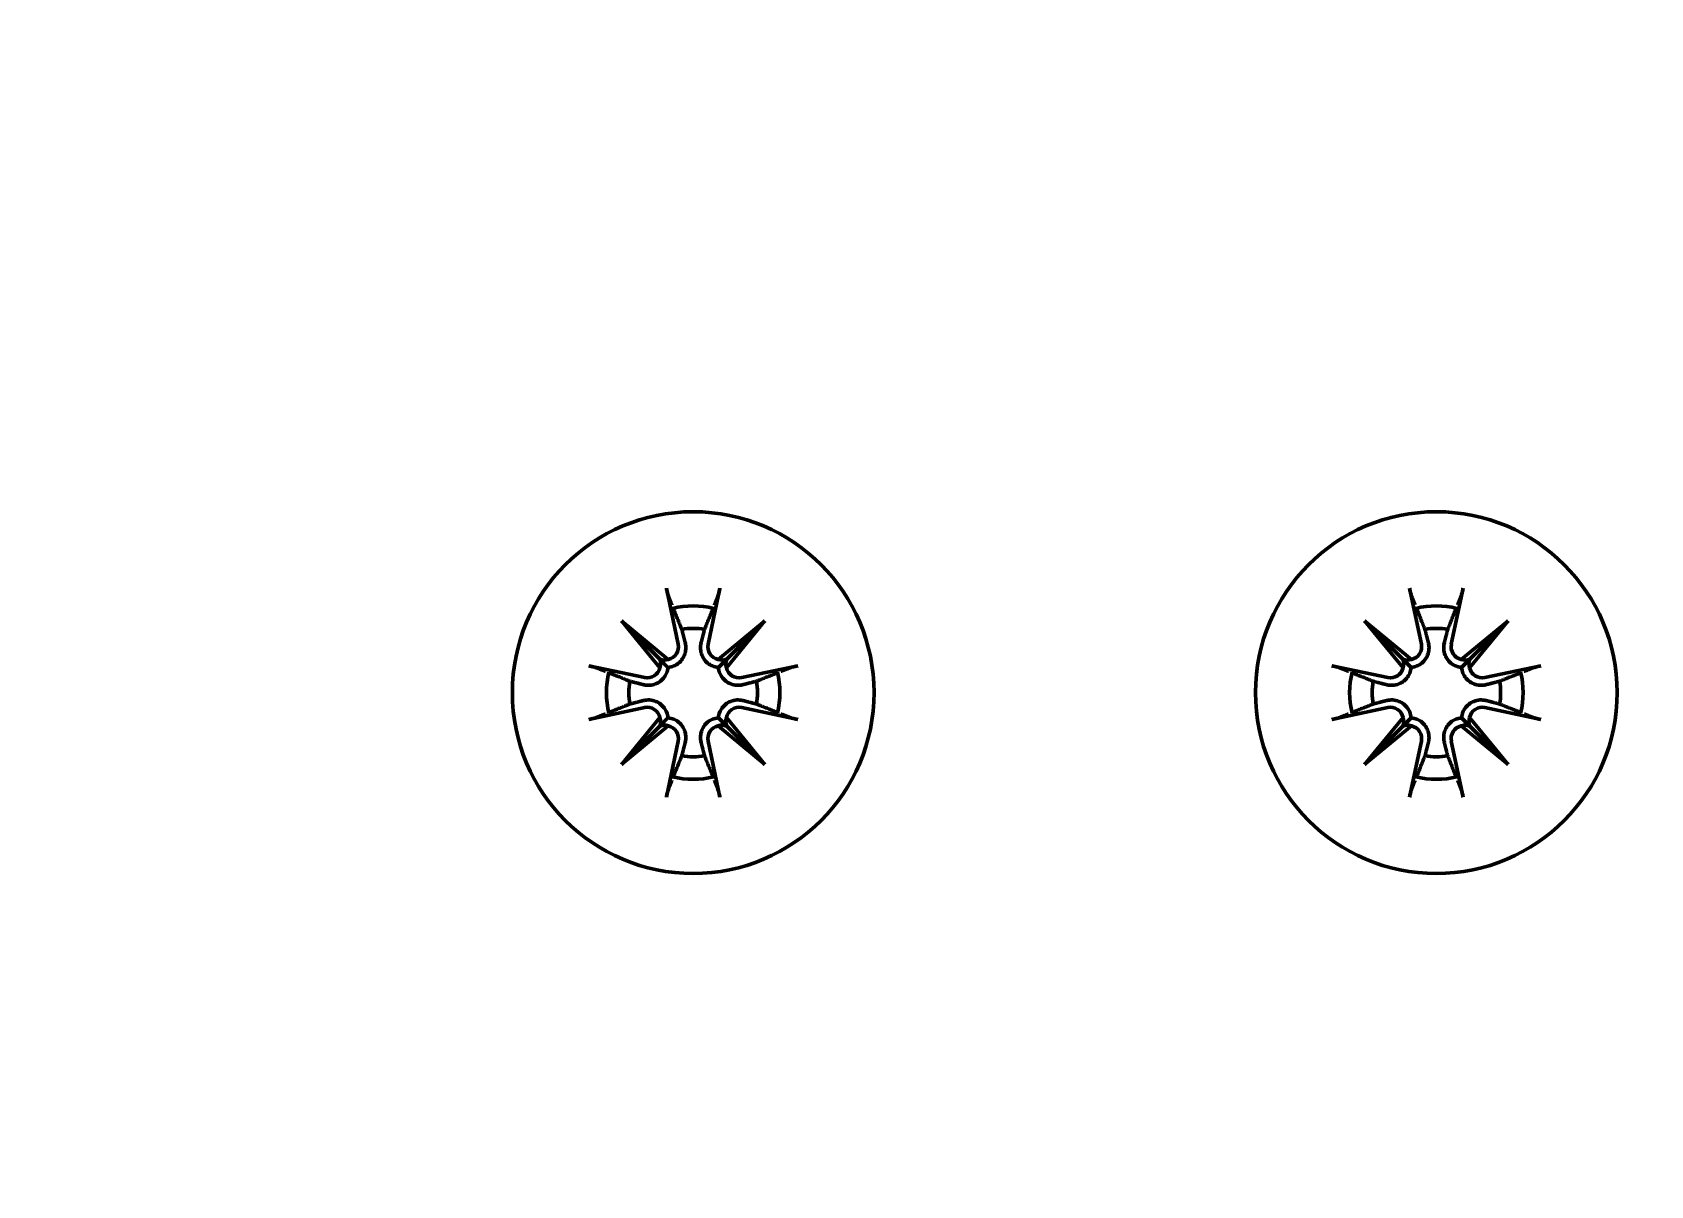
# Model space of a CAD drawing. Header units: millimetres. Extents: x -1492 to 2520, y -1551 to 1782.
# Drawn here: x 516.59 to 549.25, y 1012.57 to 1035.84 of the extents above; entities that cross this region are included whole.
import ezdxf

# ---------------------------------------------------------------- set-up
doc = ezdxf.new("R2010")
doc.units = ezdxf.units.MM
doc.header["$LTSCALE"] = 6
doc.layers.add('Dimension (ISO)', color=7, linetype='Continuous', lineweight=25)
doc.layers.add('Visible (ISO)', color=7, linetype='Continuous', lineweight=50)
doc.styles.add('Note Text (ISO)', font='tahoma.ttf')
doc.dimstyles.new('Default (ISO)', dxfattribs={"dimscale": 6, "dimtxt": 3.5, "dimasz": 2.5, "dimexe": 3.175, "dimexo": 0, "dimgap": 0.762, "dimtad": 1, "dimrnd": 1e-08, "dimzin": 0, "dimtxsty": 'Note Text (ISO)', "dimcen": 0.09, "dimdle": 10, "dimclrd": 256, "dimclre": 256, "dimclrt": 256, "dimazin": 0, "dimtfac": 1.001486, "dimtmove": 0, "dimatfit": 3, "dimfxl": 1, "dimtolj": 1, "dimtzin": 0, "dimlwd": -1, "dimlwe": -1, "dimarcsym": 0})

# ---------------------------------------------------------------- blocks, each defined once
blk = doc.blocks.new('*D16')
at = {"layer": 'Defpoints', "color": 0, "transparency": 16777216}
for p in [(507.958, 1058.807), (549.929, 966.02), (797.647, 966.02)]:
    blk.add_point(p, dxfattribs=at)
at = {"layer": 'Dimension (ISO)', "transparency": 16777216}
for p, q in [((507.958, 1058.807), (816.697, 1058.807)), ((797.647, 1043.807), (797.647, 981.02)), ((549.929, 966.02), (816.697, 966.02))]:
    blk.add_line(p, q, dxfattribs=at)
for points in [[(795.147, 1043.807), (800.147, 1043.807), (797.647, 1058.807)], [(795.147, 981.02), (800.147, 981.02), (797.647, 966.02)]]:
    blk.add_solid(points, dxfattribs=at)
at = {"layer": 'Dimension (ISO)', "transparency": 16777216, "insert": (771.201, 997.936), "char_height": 21, "attachment_point": 1, "rotation": 90, "style": 'Note Text (ISO)'}
blk.add_mtext('\\A1;93', dxfattribs=at)

msp = doc.modelspace()

# ---------------------------------------------------------------- linework, layer by layer
at = {"layer": 'Visible (ISO)'}
for p, q in [((529.388, 1024.629), (529.626, 1023.499)), ((530.47, 1024.629), (530.231, 1023.499)), ((544.388, 1024.629), (544.626, 1023.499)), ((545.47, 1024.629), (545.231, 1023.499)), ((528.479, 1023.969), (529.426, 1023.191)), ((528.479, 1023.969), (529.253, 1023.196)), ((529.258, 1023.023), (528.479, 1023.969)), ((530.432, 1023.191), (531.378, 1023.969)), ((531.378, 1023.969), (530.6, 1023.023)), ((531.378, 1023.969), (530.605, 1023.196)), ((543.479, 1023.969), (544.426, 1023.191)), ((543.479, 1023.969), (544.253, 1023.196)), ((544.258, 1023.023), (543.479, 1023.969)), ((545.432, 1023.191), (546.378, 1023.969)), ((546.378, 1023.969), (545.6, 1023.023)), ((546.378, 1023.969), (545.605, 1023.196)), ((527.82, 1023.061), (528.95, 1022.822)), ((529.253, 1023.196), (529.42, 1023.029)), ((530.605, 1023.196), (530.438, 1023.029)), ((532.038, 1023.061), (530.908, 1022.822)), ((542.82, 1023.061), (543.95, 1022.822)), ((544.253, 1023.196), (544.42, 1023.029)), ((545.605, 1023.196), (545.438, 1023.029)), ((547.038, 1023.061), (545.908, 1022.822)), ((527.82, 1021.978), (528.95, 1022.217)), ((528.479, 1021.07), (529.258, 1022.017)), ((529.253, 1021.844), (529.42, 1022.011)), ((530.605, 1021.844), (530.438, 1022.011)), ((530.6, 1022.017), (531.378, 1021.07)), ((532.038, 1021.978), (530.908, 1022.217)), ((542.82, 1021.978), (543.95, 1022.217)), ((543.479, 1021.07), (544.258, 1022.017)), ((544.253, 1021.844), (544.42, 1022.011)), ((545.605, 1021.844), (545.438, 1022.011)), ((545.6, 1022.017), (546.378, 1021.07)), ((547.038, 1021.978), (545.908, 1022.217)), ((529.426, 1021.849), (528.479, 1021.07)), ((528.479, 1021.07), (529.253, 1021.844)), ((531.378, 1021.07), (530.432, 1021.849)), ((531.378, 1021.07), (530.605, 1021.844)), ((544.426, 1021.849), (543.479, 1021.07)), ((543.479, 1021.07), (544.253, 1021.844)), ((546.378, 1021.07), (545.432, 1021.849)), ((546.378, 1021.07), (545.605, 1021.844)), ((529.388, 1020.411), (529.626, 1021.541)), ((530.47, 1020.411), (530.231, 1021.541)), ((544.388, 1020.411), (544.626, 1021.541)), ((545.47, 1020.411), (545.231, 1021.541))]:
    msp.add_line(p, q, dxfattribs=at)
for centre in [(529.929, 1022.52), (544.929, 1022.52)]:
    msp.add_circle(centre, 3.65, dxfattribs=at)
for centre, radius, start, end in [((529.929, 1022.52), 1.75, 76.2916, 103.7084), ((544.929, 1022.52), 1.75, 76.2916, 103.7084), ((529.929, 1022.52), 1.297, 79.7707, 100.2293), ((544.929, 1022.52), 1.297, 79.7707, 100.2293), ((529.372, 1023.445), 0.26, 282.1012, 11.9335), ((530.486, 1023.445), 0.26, 168.0665, 257.8988), ((544.372, 1023.445), 0.26, 282.1012, 11.9335), ((545.486, 1023.445), 0.26, 168.0665, 257.8988), ((529.003, 1023.077), 0.26, 258.0665, 347.8988), ((530.854, 1023.077), 0.26, 192.1012, 281.9335), ((544.003, 1023.077), 0.26, 258.0665, 347.8988), ((545.854, 1023.077), 0.26, 192.1012, 281.9335), ((529.929, 1022.52), 1.75, 166.2916, 193.7084), ((529.929, 1022.52), 1.297, 169.7707, 190.2293), ((529.929, 1022.52), 1.297, 349.7707, 10.2293), ((529.929, 1022.52), 1.75, 346.2916, 13.7084), ((544.929, 1022.52), 1.75, 166.2916, 193.7084), ((544.929, 1022.52), 1.297, 169.7707, 190.2293), ((544.929, 1022.52), 1.297, 349.7707, 10.2293), ((544.929, 1022.52), 1.75, 346.2916, 13.7084), ((529.003, 1021.963), 0.26, 12.1012, 101.9335), ((530.854, 1021.963), 0.26, 78.0665, 167.8988), ((544.003, 1021.963), 0.26, 12.1012, 101.9335), ((545.854, 1021.963), 0.26, 78.0665, 167.8988), ((529.372, 1021.594), 0.26, 348.0665, 77.8988), ((530.486, 1021.594), 0.26, 102.1012, 191.9335), ((544.372, 1021.594), 0.26, 348.0665, 77.8988), ((545.486, 1021.594), 0.26, 102.1012, 191.9335), ((529.929, 1022.52), 1.297, 259.7707, 280.2293), ((544.929, 1022.52), 1.297, 259.7707, 280.2293), ((529.929, 1022.52), 1.75, 256.2916, 283.7084), ((544.929, 1022.52), 1.75, 256.2916, 283.7084)]:
    msp.add_arc(centre, radius, start, end, dxfattribs=at)
for centre, major_axis, start_param, end_param in [((529.348, 1023.417), (0.153, 0.186), 3.427323, 4.166138), ((529.032, 1023.1), (0.186, 0.153), 5.25864, 5.997455), ((530.509, 1023.417), (0.153, -0.186), 5.25864, 5.997455), ((530.826, 1023.1), (0.186, -0.153), 3.427323, 4.166138), ((544.348, 1023.417), (0.153, 0.186), 3.427323, 4.166138), ((544.032, 1023.1), (0.186, 0.153), 5.25864, 5.997455), ((545.509, 1023.417), (0.153, -0.186), 5.25864, 5.997455), ((545.826, 1023.1), (0.186, -0.153), 3.427323, 4.166138), ((529.032, 1021.939), (-0.186, 0.153), 3.427323, 4.166138), ((530.826, 1021.939), (-0.186, -0.153), 5.25864, 5.997455), ((544.032, 1021.939), (-0.186, 0.153), 3.427323, 4.166138), ((545.826, 1021.939), (-0.186, -0.153), 5.25864, 5.997455), ((529.348, 1021.623), (-0.153, 0.186), 5.25864, 5.997455), ((530.509, 1021.623), (-0.153, -0.186), 3.427323, 4.166138), ((544.348, 1021.623), (-0.153, 0.186), 5.25864, 5.997455), ((545.509, 1021.623), (-0.153, -0.186), 3.427323, 4.166138)]:
    msp.add_ellipse(centre, major_axis=major_axis, ratio=0.988452, start_param=start_param, end_param=end_param, dxfattribs=at)
for points, knots in [([(529.435, 1024.451), (529.432, 1024.46), (529.427, 1024.474), (529.417, 1024.505), (529.411, 1024.529), (529.399, 1024.575), (529.393, 1024.604), (529.388, 1024.629)], [0.07019749, 0.07019749, 0.07019749, 0.07019749, 0.07644591, 0.07644591, 0.08406722, 0.08406722, 0.09169213, 0.09169213, 0.09169213, 0.09169213]), ([(530.47, 1024.629), (530.465, 1024.604), (530.458, 1024.575), (530.447, 1024.529), (530.44, 1024.505), (530.431, 1024.474), (530.426, 1024.46), (530.422, 1024.451)], [0.03061008, 0.03061008, 0.03061008, 0.03061008, 0.03823499, 0.03823499, 0.0458563, 0.0458563, 0.05210472, 0.05210472, 0.05210472, 0.05210472]), ([(544.435, 1024.451), (544.432, 1024.46), (544.427, 1024.474), (544.417, 1024.505), (544.411, 1024.529), (544.399, 1024.575), (544.393, 1024.604), (544.388, 1024.629)], [0.07019749, 0.07019749, 0.07019749, 0.07019749, 0.07644591, 0.07644591, 0.08406722, 0.08406722, 0.09169213, 0.09169213, 0.09169213, 0.09169213]), ([(545.47, 1024.629), (545.465, 1024.604), (545.458, 1024.575), (545.447, 1024.529), (545.44, 1024.505), (545.431, 1024.474), (545.426, 1024.46), (545.422, 1024.451)], [0.03061008, 0.03061008, 0.03061008, 0.03061008, 0.03823499, 0.03823499, 0.0458563, 0.0458563, 0.05210472, 0.05210472, 0.05210472, 0.05210472]), ([(529.768, 1023.529), (529.771, 1023.516), (529.774, 1023.503), (529.782, 1023.452), (529.783, 1023.41), (529.771, 1023.327), (529.758, 1023.286), (529.725, 1023.218), (529.704, 1023.186), (529.652, 1023.128), (529.621, 1023.103), (529.557, 1023.064), (529.521, 1023.049), (529.462, 1023.034), (529.441, 1023.031), (529.42, 1023.029)], [0.15793693, 0.15793693, 0.15793693, 0.15793693, 0.16242986, 0.16242986, 0.17549524, 0.17549524, 0.18856062, 0.18856062, 0.1997376, 0.1997376, 0.21091458, 0.21091458, 0.22209156, 0.22209156, 0.22833277, 0.22833277, 0.22833277, 0.22833277]), ([(530.438, 1023.029), (530.417, 1023.031), (530.396, 1023.034), (530.337, 1023.049), (530.3, 1023.064), (530.236, 1023.103), (530.205, 1023.128), (530.153, 1023.186), (530.132, 1023.218), (530.1, 1023.286), (530.087, 1023.327), (530.075, 1023.41), (530.076, 1023.452), (530.082, 1023.49), (530.084, 1023.503), (530.086, 1023.516), (530.09, 1023.529)], [-0.06590291, -0.06590291, -0.06590291, -0.06590291, -0.0596617, -0.0596617, -0.04848472, -0.04848472, -0.03730774, -0.03730774, -0.02613076, -0.02613076, -0.01306538, -0.01306538, 0, 0, 0, 0.00449293, 0.00449293, 0.00449293, 0.00449293]), ([(544.768, 1023.529), (544.771, 1023.516), (544.774, 1023.503), (544.782, 1023.452), (544.783, 1023.41), (544.771, 1023.327), (544.758, 1023.286), (544.725, 1023.218), (544.704, 1023.186), (544.652, 1023.128), (544.621, 1023.103), (544.557, 1023.064), (544.521, 1023.049), (544.462, 1023.034), (544.441, 1023.031), (544.42, 1023.029)], [0.15793693, 0.15793693, 0.15793693, 0.15793693, 0.16242986, 0.16242986, 0.17549524, 0.17549524, 0.18856062, 0.18856062, 0.1997376, 0.1997376, 0.21091458, 0.21091458, 0.22209156, 0.22209156, 0.22833277, 0.22833277, 0.22833277, 0.22833277]), ([(545.438, 1023.029), (545.417, 1023.031), (545.396, 1023.034), (545.337, 1023.049), (545.3, 1023.064), (545.236, 1023.103), (545.205, 1023.128), (545.153, 1023.186), (545.132, 1023.218), (545.1, 1023.286), (545.087, 1023.327), (545.075, 1023.41), (545.076, 1023.452), (545.082, 1023.49), (545.084, 1023.503), (545.086, 1023.516), (545.09, 1023.529)], [-0.06590291, -0.06590291, -0.06590291, -0.06590291, -0.0596617, -0.0596617, -0.04848472, -0.04848472, -0.03730774, -0.03730774, -0.02613076, -0.02613076, -0.01306538, -0.01306538, 0, 0, 0, 0.00449293, 0.00449293, 0.00449293, 0.00449293]), ([(527.82, 1023.061), (527.845, 1023.056), (527.874, 1023.049), (527.919, 1023.038), (527.944, 1023.031), (527.975, 1023.022), (527.988, 1023.017), (527.998, 1023.013)], [0.03061008, 0.03061008, 0.03061008, 0.03061008, 0.03823499, 0.03823499, 0.0458563, 0.0458563, 0.05210472, 0.05210472, 0.05210472, 0.05210472]), ([(529.42, 1023.029), (529.418, 1023.008), (529.415, 1022.987), (529.4, 1022.928), (529.384, 1022.891), (529.346, 1022.827), (529.321, 1022.796), (529.263, 1022.744), (529.231, 1022.723), (529.163, 1022.691), (529.122, 1022.678), (529.039, 1022.666), (528.997, 1022.667), (528.959, 1022.672), (528.946, 1022.675), (528.933, 1022.677), (528.92, 1022.681)], [-0.06590291, -0.06590291, -0.06590291, -0.06590291, -0.0596617, -0.0596617, -0.04848472, -0.04848472, -0.03730774, -0.03730774, -0.02613076, -0.02613076, -0.01306538, -0.01306538, 0, 0, 0, 0.00449293, 0.00449293, 0.00449293, 0.00449293]), ([(530.938, 1022.681), (530.925, 1022.677), (530.912, 1022.675), (530.861, 1022.667), (530.819, 1022.666), (530.736, 1022.678), (530.695, 1022.691), (530.627, 1022.723), (530.595, 1022.744), (530.537, 1022.796), (530.512, 1022.827), (530.473, 1022.891), (530.458, 1022.928), (530.443, 1022.987), (530.44, 1023.008), (530.438, 1023.029)], [0.15793693, 0.15793693, 0.15793693, 0.15793693, 0.16242986, 0.16242986, 0.17549524, 0.17549524, 0.18856062, 0.18856062, 0.1997376, 0.1997376, 0.21091458, 0.21091458, 0.22209156, 0.22209156, 0.22833277, 0.22833277, 0.22833277, 0.22833277]), ([(531.86, 1023.013), (531.869, 1023.017), (531.883, 1023.022), (531.914, 1023.031), (531.938, 1023.038), (531.984, 1023.049), (532.013, 1023.056), (532.038, 1023.061)], [0.07019749, 0.07019749, 0.07019749, 0.07019749, 0.07644591, 0.07644591, 0.08406722, 0.08406722, 0.09169213, 0.09169213, 0.09169213, 0.09169213]), ([(542.82, 1023.061), (542.845, 1023.056), (542.874, 1023.049), (542.919, 1023.038), (542.944, 1023.031), (542.975, 1023.022), (542.988, 1023.017), (542.998, 1023.013)], [0.03061008, 0.03061008, 0.03061008, 0.03061008, 0.03823499, 0.03823499, 0.0458563, 0.0458563, 0.05210472, 0.05210472, 0.05210472, 0.05210472]), ([(544.42, 1023.029), (544.418, 1023.008), (544.415, 1022.987), (544.4, 1022.928), (544.384, 1022.891), (544.346, 1022.827), (544.321, 1022.796), (544.263, 1022.744), (544.231, 1022.723), (544.163, 1022.691), (544.122, 1022.678), (544.039, 1022.666), (543.997, 1022.667), (543.959, 1022.672), (543.946, 1022.675), (543.933, 1022.677), (543.92, 1022.681)], [-0.06590291, -0.06590291, -0.06590291, -0.06590291, -0.0596617, -0.0596617, -0.04848472, -0.04848472, -0.03730774, -0.03730774, -0.02613076, -0.02613076, -0.01306538, -0.01306538, 0, 0, 0, 0.00449293, 0.00449293, 0.00449293, 0.00449293]), ([(545.938, 1022.681), (545.925, 1022.677), (545.912, 1022.675), (545.861, 1022.667), (545.819, 1022.666), (545.736, 1022.678), (545.695, 1022.691), (545.627, 1022.723), (545.595, 1022.744), (545.537, 1022.796), (545.512, 1022.827), (545.473, 1022.891), (545.458, 1022.928), (545.443, 1022.987), (545.44, 1023.008), (545.438, 1023.029)], [0.15793693, 0.15793693, 0.15793693, 0.15793693, 0.16242986, 0.16242986, 0.17549524, 0.17549524, 0.18856062, 0.18856062, 0.1997376, 0.1997376, 0.21091458, 0.21091458, 0.22209156, 0.22209156, 0.22833277, 0.22833277, 0.22833277, 0.22833277]), ([(546.86, 1023.013), (546.869, 1023.017), (546.883, 1023.022), (546.914, 1023.031), (546.938, 1023.038), (546.984, 1023.049), (547.013, 1023.056), (547.038, 1023.061)], [0.07019749, 0.07019749, 0.07019749, 0.07019749, 0.07644591, 0.07644591, 0.08406722, 0.08406722, 0.09169213, 0.09169213, 0.09169213, 0.09169213]), ([(528.92, 1022.359), (528.933, 1022.362), (528.946, 1022.365), (528.997, 1022.373), (529.039, 1022.374), (529.122, 1022.362), (529.163, 1022.349), (529.231, 1022.316), (529.263, 1022.295), (529.321, 1022.243), (529.346, 1022.212), (529.384, 1022.148), (529.4, 1022.111), (529.415, 1022.053), (529.418, 1022.032), (529.42, 1022.011)], [0.15793693, 0.15793693, 0.15793693, 0.15793693, 0.16242986, 0.16242986, 0.17549524, 0.17549524, 0.18856062, 0.18856062, 0.1997376, 0.1997376, 0.21091458, 0.21091458, 0.22209156, 0.22209156, 0.22833277, 0.22833277, 0.22833277, 0.22833277]), ([(530.438, 1022.011), (530.44, 1022.032), (530.443, 1022.053), (530.458, 1022.111), (530.473, 1022.148), (530.512, 1022.212), (530.537, 1022.243), (530.595, 1022.295), (530.627, 1022.316), (530.695, 1022.349), (530.736, 1022.362), (530.819, 1022.374), (530.861, 1022.373), (530.899, 1022.367), (530.912, 1022.365), (530.925, 1022.362), (530.938, 1022.359)], [-0.06590291, -0.06590291, -0.06590291, -0.06590291, -0.0596617, -0.0596617, -0.04848472, -0.04848472, -0.03730774, -0.03730774, -0.02613076, -0.02613076, -0.01306538, -0.01306538, 0, 0, 0, 0.00449293, 0.00449293, 0.00449293, 0.00449293]), ([(543.92, 1022.359), (543.933, 1022.362), (543.946, 1022.365), (543.997, 1022.373), (544.039, 1022.374), (544.122, 1022.362), (544.163, 1022.349), (544.231, 1022.316), (544.263, 1022.295), (544.321, 1022.243), (544.346, 1022.212), (544.384, 1022.148), (544.4, 1022.111), (544.415, 1022.053), (544.418, 1022.032), (544.42, 1022.011)], [0.15793693, 0.15793693, 0.15793693, 0.15793693, 0.16242986, 0.16242986, 0.17549524, 0.17549524, 0.18856062, 0.18856062, 0.1997376, 0.1997376, 0.21091458, 0.21091458, 0.22209156, 0.22209156, 0.22833277, 0.22833277, 0.22833277, 0.22833277]), ([(545.438, 1022.011), (545.44, 1022.032), (545.443, 1022.053), (545.458, 1022.111), (545.473, 1022.148), (545.512, 1022.212), (545.537, 1022.243), (545.595, 1022.295), (545.627, 1022.316), (545.695, 1022.349), (545.736, 1022.362), (545.819, 1022.374), (545.861, 1022.373), (545.899, 1022.367), (545.912, 1022.365), (545.925, 1022.362), (545.938, 1022.359)], [-0.06590291, -0.06590291, -0.06590291, -0.06590291, -0.0596617, -0.0596617, -0.04848472, -0.04848472, -0.03730774, -0.03730774, -0.02613076, -0.02613076, -0.01306538, -0.01306538, 0, 0, 0, 0.00449293, 0.00449293, 0.00449293, 0.00449293]), ([(527.998, 1022.026), (527.988, 1022.023), (527.975, 1022.018), (527.944, 1022.008), (527.919, 1022.002), (527.874, 1021.99), (527.845, 1021.984), (527.82, 1021.978)], [0.07019749, 0.07019749, 0.07019749, 0.07019749, 0.07644591, 0.07644591, 0.08406722, 0.08406722, 0.09169213, 0.09169213, 0.09169213, 0.09169213]), ([(529.42, 1022.011), (529.441, 1022.009), (529.462, 1022.006), (529.521, 1021.991), (529.557, 1021.975), (529.621, 1021.937), (529.652, 1021.911), (529.704, 1021.854), (529.725, 1021.822), (529.758, 1021.754), (529.771, 1021.713), (529.783, 1021.63), (529.782, 1021.588), (529.776, 1021.55), (529.774, 1021.537), (529.771, 1021.524), (529.768, 1021.511)], [-0.06590291, -0.06590291, -0.06590291, -0.06590291, -0.0596617, -0.0596617, -0.04848472, -0.04848472, -0.03730774, -0.03730774, -0.02613076, -0.02613076, -0.01306538, -0.01306538, 0, 0, 0, 0.00449293, 0.00449293, 0.00449293, 0.00449293]), ([(530.09, 1021.511), (530.086, 1021.524), (530.084, 1021.537), (530.076, 1021.588), (530.075, 1021.63), (530.087, 1021.713), (530.1, 1021.754), (530.132, 1021.822), (530.153, 1021.854), (530.205, 1021.911), (530.236, 1021.937), (530.3, 1021.975), (530.337, 1021.991), (530.396, 1022.006), (530.417, 1022.009), (530.438, 1022.011)], [0.15793693, 0.15793693, 0.15793693, 0.15793693, 0.16242986, 0.16242986, 0.17549524, 0.17549524, 0.18856062, 0.18856062, 0.1997376, 0.1997376, 0.21091458, 0.21091458, 0.22209156, 0.22209156, 0.22833277, 0.22833277, 0.22833277, 0.22833277]), ([(532.038, 1021.978), (532.013, 1021.984), (531.984, 1021.99), (531.938, 1022.002), (531.914, 1022.008), (531.883, 1022.018), (531.869, 1022.023), (531.86, 1022.026)], [0.03061008, 0.03061008, 0.03061008, 0.03061008, 0.03823499, 0.03823499, 0.0458563, 0.0458563, 0.05210472, 0.05210472, 0.05210472, 0.05210472]), ([(542.998, 1022.026), (542.988, 1022.023), (542.975, 1022.018), (542.944, 1022.008), (542.919, 1022.002), (542.874, 1021.99), (542.845, 1021.984), (542.82, 1021.978)], [0.07019749, 0.07019749, 0.07019749, 0.07019749, 0.07644591, 0.07644591, 0.08406722, 0.08406722, 0.09169213, 0.09169213, 0.09169213, 0.09169213]), ([(544.42, 1022.011), (544.441, 1022.009), (544.462, 1022.006), (544.521, 1021.991), (544.557, 1021.975), (544.621, 1021.937), (544.652, 1021.911), (544.704, 1021.854), (544.725, 1021.822), (544.758, 1021.754), (544.771, 1021.713), (544.783, 1021.63), (544.782, 1021.588), (544.776, 1021.55), (544.774, 1021.537), (544.771, 1021.524), (544.768, 1021.511)], [-0.06590291, -0.06590291, -0.06590291, -0.06590291, -0.0596617, -0.0596617, -0.04848472, -0.04848472, -0.03730774, -0.03730774, -0.02613076, -0.02613076, -0.01306538, -0.01306538, 0, 0, 0, 0.00449293, 0.00449293, 0.00449293, 0.00449293]), ([(545.09, 1021.511), (545.086, 1021.524), (545.084, 1021.537), (545.076, 1021.588), (545.075, 1021.63), (545.087, 1021.713), (545.1, 1021.754), (545.132, 1021.822), (545.153, 1021.854), (545.205, 1021.911), (545.236, 1021.937), (545.3, 1021.975), (545.337, 1021.991), (545.396, 1022.006), (545.417, 1022.009), (545.438, 1022.011)], [0.15793693, 0.15793693, 0.15793693, 0.15793693, 0.16242986, 0.16242986, 0.17549524, 0.17549524, 0.18856062, 0.18856062, 0.1997376, 0.1997376, 0.21091458, 0.21091458, 0.22209156, 0.22209156, 0.22833277, 0.22833277, 0.22833277, 0.22833277]), ([(547.038, 1021.978), (547.013, 1021.984), (546.984, 1021.99), (546.938, 1022.002), (546.914, 1022.008), (546.883, 1022.018), (546.869, 1022.023), (546.86, 1022.026)], [0.03061008, 0.03061008, 0.03061008, 0.03061008, 0.03823499, 0.03823499, 0.0458563, 0.0458563, 0.05210472, 0.05210472, 0.05210472, 0.05210472]), ([(529.388, 1020.411), (529.393, 1020.436), (529.399, 1020.465), (529.411, 1020.51), (529.417, 1020.535), (529.427, 1020.566), (529.432, 1020.579), (529.435, 1020.589)], [0.03061008, 0.03061008, 0.03061008, 0.03061008, 0.03823499, 0.03823499, 0.0458563, 0.0458563, 0.05210472, 0.05210472, 0.05210472, 0.05210472]), ([(530.422, 1020.589), (530.426, 1020.579), (530.431, 1020.566), (530.44, 1020.535), (530.447, 1020.51), (530.458, 1020.465), (530.465, 1020.436), (530.47, 1020.411)], [0.07019749, 0.07019749, 0.07019749, 0.07019749, 0.07644591, 0.07644591, 0.08406722, 0.08406722, 0.09169213, 0.09169213, 0.09169213, 0.09169213]), ([(544.388, 1020.411), (544.393, 1020.436), (544.399, 1020.465), (544.411, 1020.51), (544.417, 1020.535), (544.427, 1020.566), (544.432, 1020.579), (544.435, 1020.589)], [0.03061008, 0.03061008, 0.03061008, 0.03061008, 0.03823499, 0.03823499, 0.0458563, 0.0458563, 0.05210472, 0.05210472, 0.05210472, 0.05210472]), ([(545.422, 1020.589), (545.426, 1020.579), (545.431, 1020.566), (545.44, 1020.535), (545.447, 1020.51), (545.458, 1020.465), (545.465, 1020.436), (545.47, 1020.411)], [0.07019749, 0.07019749, 0.07019749, 0.07019749, 0.07644591, 0.07644591, 0.08406722, 0.08406722, 0.09169213, 0.09169213, 0.09169213, 0.09169213])]:
    msp.add_open_spline(points, degree=3, knots=knots, dxfattribs=at)
for points, weights in [([(529.435, 1024.451), (529.468, 1024.369), (529.499, 1024.294)], [1.00292654222, 1.00721437006, 1.00963225371]), ([(530.359, 1024.294), (530.389, 1024.369), (530.422, 1024.451)], [1.00963225371, 1.00721437006, 1.00292654222]), ([(544.435, 1024.451), (544.468, 1024.369), (544.499, 1024.294)], [1.00292654222, 1.00721437006, 1.00963225371]), ([(545.359, 1024.294), (545.389, 1024.369), (545.422, 1024.451)], [1.00963225371, 1.00721437006, 1.00292654222]), ([(529.527, 1024.223), (529.625, 1023.979), (529.699, 1023.796)], [1.0115344029, 1.01671079441, 1]), ([(530.159, 1023.796), (530.232, 1023.979), (530.331, 1024.223)], [1, 1.01671079441, 1.0115344029]), ([(544.527, 1024.223), (544.625, 1023.979), (544.699, 1023.796)], [1.0115344029, 1.01671079441, 1]), ([(545.159, 1023.796), (545.232, 1023.979), (545.331, 1024.223)], [1, 1.01671079441, 1.0115344029]), ([(529.699, 1023.796), (529.737, 1023.647), (529.768, 1023.529)], [1, 1.12336464918, 1.24422028802]), ([(530.09, 1023.529), (530.12, 1023.647), (530.159, 1023.796)], [1.24422028802, 1.12336464918, 1]), ([(544.699, 1023.796), (544.737, 1023.647), (544.768, 1023.529)], [1, 1.12336464918, 1.24422028802]), ([(545.09, 1023.529), (545.12, 1023.647), (545.159, 1023.796)], [1.24422028802, 1.12336464918, 1]), ([(528.155, 1022.95), (528.08, 1022.98), (527.998, 1023.013)], [1.00963225371, 1.00721437006, 1.00292654222]), ([(531.86, 1023.013), (531.778, 1022.98), (531.703, 1022.95)], [1.00292654222, 1.00721437006, 1.00963225371]), ([(543.155, 1022.95), (543.08, 1022.98), (542.998, 1023.013)], [1.00963225371, 1.00721437006, 1.00292654222]), ([(546.86, 1023.013), (546.778, 1022.98), (546.703, 1022.95)], [1.00292654222, 1.00721437006, 1.00963225371]), ([(528.653, 1022.75), (528.47, 1022.823), (528.226, 1022.922)], [1, 1.01671079445, 1.01153440287]), ([(528.92, 1022.681), (528.802, 1022.711), (528.653, 1022.75)], [1.24422028802, 1.12336464918, 1]), ([(531.205, 1022.75), (531.056, 1022.711), (530.938, 1022.681)], [1, 1.12336464918, 1.24422028802]), ([(531.632, 1022.922), (531.388, 1022.823), (531.205, 1022.75)], [1.01153440287, 1.01671079445, 1]), ([(543.653, 1022.75), (543.47, 1022.823), (543.226, 1022.922)], [1, 1.01671079445, 1.01153440287]), ([(543.92, 1022.681), (543.802, 1022.711), (543.653, 1022.75)], [1.24422028802, 1.12336464918, 1]), ([(546.205, 1022.75), (546.056, 1022.711), (545.938, 1022.681)], [1, 1.12336464918, 1.24422028802]), ([(546.632, 1022.922), (546.388, 1022.823), (546.205, 1022.75)], [1.01153440287, 1.01671079445, 1]), ([(528.653, 1022.29), (528.802, 1022.328), (528.92, 1022.359)], [1, 1.12336464918, 1.24422028802]), ([(530.938, 1022.359), (531.056, 1022.328), (531.205, 1022.29)], [1.24422028802, 1.12336464918, 1]), ([(543.653, 1022.29), (543.802, 1022.328), (543.92, 1022.359)], [1, 1.12336464918, 1.24422028802]), ([(545.938, 1022.359), (546.056, 1022.328), (546.205, 1022.29)], [1.24422028802, 1.12336464918, 1]), ([(527.998, 1022.026), (528.08, 1022.059), (528.155, 1022.089)], [1.00292654222, 1.00721437006, 1.00963225371]), ([(528.226, 1022.118), (528.47, 1022.216), (528.653, 1022.29)], [1.01153440286, 1.01671079448, 1]), ([(531.205, 1022.29), (531.388, 1022.216), (531.632, 1022.118)], [1, 1.01671079448, 1.01153440286]), ([(531.703, 1022.089), (531.778, 1022.059), (531.86, 1022.026)], [1.00963225371, 1.00721437006, 1.00292654222]), ([(542.998, 1022.026), (543.08, 1022.059), (543.155, 1022.089)], [1.00292654222, 1.00721437006, 1.00963225371]), ([(543.226, 1022.118), (543.47, 1022.216), (543.653, 1022.29)], [1.01153440286, 1.01671079448, 1]), ([(546.205, 1022.29), (546.388, 1022.216), (546.632, 1022.118)], [1, 1.01671079448, 1.01153440286]), ([(546.703, 1022.089), (546.778, 1022.059), (546.86, 1022.026)], [1.00963225371, 1.00721437006, 1.00292654222]), ([(529.768, 1021.511), (529.737, 1021.393), (529.699, 1021.244)], [1.24422028802, 1.12336464918, 1]), ([(530.159, 1021.244), (530.12, 1021.393), (530.09, 1021.511)], [1, 1.12336464918, 1.24422028802]), ([(544.768, 1021.511), (544.737, 1021.393), (544.699, 1021.244)], [1.24422028802, 1.12336464918, 1]), ([(545.159, 1021.244), (545.12, 1021.393), (545.09, 1021.511)], [1, 1.12336464918, 1.24422028802]), ([(529.699, 1021.244), (529.625, 1021.061), (529.527, 1020.817)], [1, 1.01671079453, 1.01153440283]), ([(530.331, 1020.817), (530.232, 1021.061), (530.159, 1021.244)], [1.01153440283, 1.01671079453, 1]), ([(544.699, 1021.244), (544.625, 1021.061), (544.527, 1020.817)], [1, 1.01671079453, 1.01153440283]), ([(545.331, 1020.817), (545.232, 1021.061), (545.159, 1021.244)], [1.01153440283, 1.01671079453, 1]), ([(529.499, 1020.746), (529.468, 1020.671), (529.435, 1020.589)], [1.00963225372, 1.00721437006, 1.00292654222]), ([(530.422, 1020.589), (530.389, 1020.671), (530.359, 1020.746)], [1.00292654222, 1.00721437006, 1.00963225371]), ([(544.499, 1020.746), (544.468, 1020.671), (544.435, 1020.589)], [1.00963225372, 1.00721437006, 1.00292654222]), ([(545.422, 1020.589), (545.389, 1020.671), (545.359, 1020.746)], [1.00292654222, 1.00721437006, 1.00963225371])]:
    msp.add_rational_spline(points, weights, degree=2, dxfattribs=at)

# ---------------------------------------------------------------- dimensions: what is measured, and where the dimension line sits
at = {"layer": 'Dimension (ISO)'}
dim = msp.add_linear_dim(base=(797.647, 966.02), p1=(507.958, 1058.807), p2=(549.929, 966.02), angle=90, dimstyle='Default (ISO)', override={"dimgap": 0.762, "dimdec": 0, "dimtol": 0, "dimlim": 0, "dimtp": 0, "dimtm": 0, "dimtdec": 2, "dimtofl": 0, "dimatfit": 1}, dxfattribs=at)
dim.commit()
dim.dimension.update_dxf_attribs({"geometry": '*D16', "text_midpoint": (797.647, 1012.414), "dimtype": 160})

doc.saveas('drawing.dxf')
